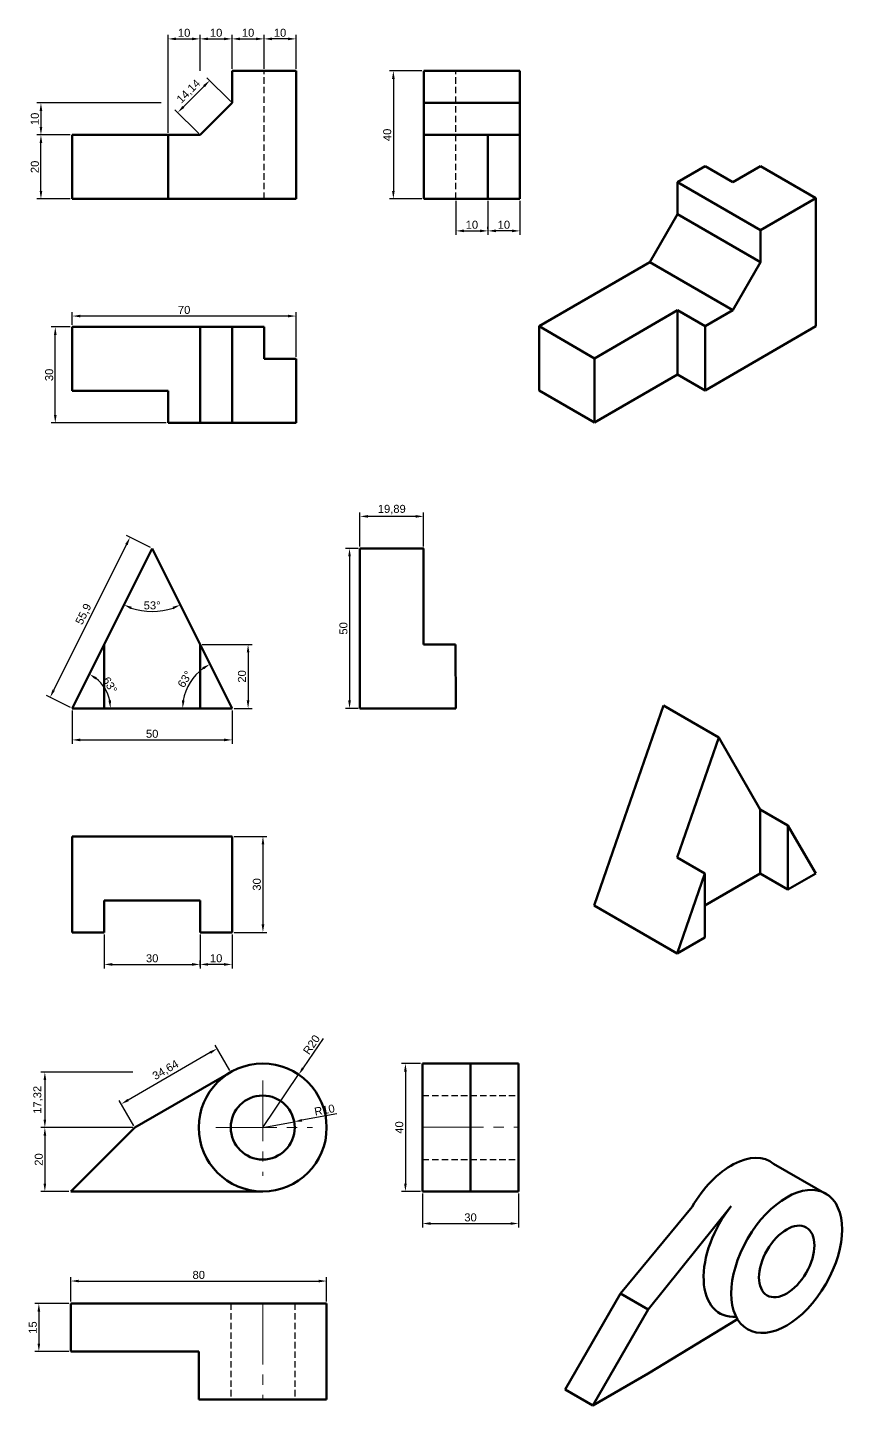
# Model space of a CAD drawing. Header units: millimetres. Extents: x -4 to 253, y 17 to 824.
# Drawn here: x -3.6 to 252.8, y 393.1 to 823.7 of the extents above; entities that cross this region are included whole.
import ezdxf

# ---------------------------------------------------------------- set-up
doc = ezdxf.new("R2010")
doc.units = ezdxf.units.MM
doc.linetypes.add('CENTER2', pattern=[28.575, 19.05, -3.175, 3.175, -3.175])
doc.linetypes.add('JIS_02_2.0', pattern=[3, 2, -1])
doc.layers.get('0').update_dxf_attribs({"lineweight": 50})
doc.layers.add('centro', color=1, linetype='CENTER2', lineweight=13)
doc.layers.add('cota', color=5, linetype='Continuous', lineweight=25)
doc.layers.add('oculto', color=3, linetype='JIS_02_2.0', lineweight=25, plot=False)
doc.styles.get("Standard").update_dxf_attribs({"font": 'arial.ttf'})
doc.dimstyles.new('ISO-25', dxfattribs={"dimtxt": 2.5, "dimasz": 2.5, "dimexe": 1.25, "dimexo": 0.625, "dimtad": 1, "dimtxsty": 'Standard', "dimcen": 2.5, "dimadec": 0, "dimazin": 0, "dimtfac": 1, "dimtmove": 0, "dimatfit": 3, "dimfxl": 1, "dimarcsym": 0})

# ---------------------------------------------------------------- blocks, each defined once
blk = doc.blocks.new('*D30')
at = {"layer": 'cota', "color": 0, "lineweight": -2, "transparency": 16777216}
for p, q in [((99.77, 660.93), (95.87, 660.93)), ((97.12, 658.43), (97.12, 613.43)), ((99.77, 610.93), (95.87, 610.93))]:
    blk.add_line(p, q, dxfattribs=at)
at = {"layer": 'cota', "color": 0, "transparency": 16777216}
for points in [[(96.7, 658.43), (97.53, 658.43), (97.12, 660.93)], [(96.7, 613.43), (97.53, 613.43), (97.12, 610.93)]]:
    blk.add_solid(points, dxfattribs=at)
at = {"layer": 'defpoints', "color": 0, "transparency": 16777216}
for p in [(100.39, 660.93), (97.12, 610.93), (100.39, 610.93)]:
    blk.add_point(p, dxfattribs=at)
at = {"layer": 'cota', "color": 0, "transparency": 16777216, "insert": (95.22, 635.93), "char_height": 2.5, "attachment_point": 5, "rotation": 90}
blk.add_mtext('50', dxfattribs=at)
blk = doc.blocks.new('*D31')
at = {"layer": 'cota', "color": 0, "lineweight": -2, "transparency": 16777216}
for p, q in [((51.02, 630.93), (66.64, 630.93)), ((65.39, 628.43), (65.39, 613.43)), ((61.02, 610.93), (66.64, 610.93))]:
    blk.add_line(p, q, dxfattribs=at)
at = {"layer": 'cota', "color": 0, "transparency": 16777216}
for points in [[(64.97, 628.43), (65.8, 628.43), (65.39, 630.93)], [(64.97, 613.43), (65.8, 613.43), (65.39, 610.93)]]:
    blk.add_solid(points, dxfattribs=at)
at = {"layer": 'defpoints', "color": 0, "transparency": 16777216}
for p in [(50.39, 630.93), (60.39, 610.93), (65.39, 610.93)]:
    blk.add_point(p, dxfattribs=at)
at = {"layer": 'cota', "color": 0, "transparency": 16777216, "insert": (63.49, 620.93), "char_height": 2.5, "attachment_point": 5, "rotation": 90}
blk.add_mtext('20', dxfattribs=at)
blk = doc.blocks.new('*D32')
at = {"layer": 'cota', "color": 0, "lineweight": -2, "transparency": 16777216}
for p, q in [((10.39, 610.31), (10.39, 599.84)), ((60.39, 610.31), (60.39, 599.84)), ((12.89, 601.09), (57.89, 601.09))]:
    blk.add_line(p, q, dxfattribs=at)
at = {"layer": 'cota', "color": 0, "transparency": 16777216}
for points in [[(12.89, 601.5), (12.89, 600.67), (10.39, 601.09)], [(57.89, 601.5), (57.89, 600.67), (60.39, 601.09)]]:
    blk.add_solid(points, dxfattribs=at)
at = {"layer": 'defpoints', "color": 0, "transparency": 16777216}
for p in [(10.39, 610.93), (60.39, 610.93), (60.39, 601.09)]:
    blk.add_point(p, dxfattribs=at)
at = {"layer": 'cota', "color": 0, "transparency": 16777216, "insert": (35.39, 602.99), "char_height": 2.5, "attachment_point": 5}
blk.add_mtext('50', dxfattribs=at)
blk = doc.blocks.new('*D33')
at = {"layer": 'cota', "color": 0, "lineweight": -2, "transparency": 16777216}
for p, q in [((50.39, 540.31), (50.39, 529.68)), ((60.39, 540.31), (60.39, 529.68)), ((57.89, 530.93), (52.89, 530.93))]:
    blk.add_line(p, q, dxfattribs=at)
at = {"layer": 'cota', "color": 0, "transparency": 16777216}
for points in [[(52.89, 531.35), (52.89, 530.52), (50.39, 530.93)], [(57.89, 531.35), (57.89, 530.52), (60.39, 530.93)]]:
    blk.add_solid(points, dxfattribs=at)
at = {"layer": 'defpoints', "color": 0, "transparency": 16777216}
for p in [(50.39, 540.93), (60.39, 540.93), (50.39, 530.93)]:
    blk.add_point(p, dxfattribs=at)
at = {"layer": 'cota', "color": 0, "transparency": 16777216, "insert": (55.39, 532.84), "char_height": 2.5, "attachment_point": 5}
blk.add_mtext('10', dxfattribs=at)
blk = doc.blocks.new('*D34')
at = {"layer": 'cota', "color": 0, "lineweight": -2, "transparency": 16777216}
for p, q in [((20.39, 540.31), (20.39, 529.68)), ((22.89, 530.93), (47.89, 530.93)), ((50.39, 530.31), (50.39, 532.18))]:
    blk.add_line(p, q, dxfattribs=at)
at = {"layer": 'cota', "color": 0, "transparency": 16777216}
for points in [[(22.89, 531.35), (22.89, 530.52), (20.39, 530.93)], [(47.89, 531.35), (47.89, 530.52), (50.39, 530.93)]]:
    blk.add_solid(points, dxfattribs=at)
at = {"layer": 'defpoints', "color": 0, "transparency": 16777216}
for p in [(20.39, 540.93), (50.39, 530.93), (50.39, 529.68)]:
    blk.add_point(p, dxfattribs=at)
at = {"layer": 'cota', "color": 0, "transparency": 16777216, "insert": (35.39, 532.84), "char_height": 2.5, "attachment_point": 5}
blk.add_mtext('30', dxfattribs=at)
blk = doc.blocks.new('*D35')
at = {"layer": 'cota', "color": 0, "lineweight": -2, "transparency": 16777216}
for p, q in [((61.02, 570.93), (71.29, 570.93)), ((70.04, 568.43), (70.04, 543.43)), ((61.02, 540.93), (71.29, 540.93))]:
    blk.add_line(p, q, dxfattribs=at)
at = {"layer": 'cota', "color": 0, "transparency": 16777216}
for points in [[(69.63, 568.43), (70.46, 568.43), (70.04, 570.93)], [(69.63, 543.43), (70.46, 543.43), (70.04, 540.93)]]:
    blk.add_solid(points, dxfattribs=at)
at = {"layer": 'defpoints', "color": 0, "transparency": 16777216}
for p in [(60.39, 570.93), (60.39, 540.93), (70.04, 540.93)]:
    blk.add_point(p, dxfattribs=at)
at = {"layer": 'cota', "color": 0, "transparency": 16777216, "insert": (68.14, 555.93), "char_height": 2.5, "attachment_point": 5, "rotation": 90}
blk.add_mtext('30', dxfattribs=at)
blk = doc.blocks.new('*D36')
at = {"layer": 'cota', "color": 0, "lineweight": -2, "transparency": 16777216}
for p, q in [((100.39, 661.56), (100.39, 672.18)), ((120.28, 661.56), (120.28, 672.18)), ((117.78, 670.93), (102.89, 670.93))]:
    blk.add_line(p, q, dxfattribs=at)
at = {"layer": 'cota', "color": 0, "transparency": 16777216}
for points in [[(102.89, 671.35), (102.89, 670.52), (100.39, 670.93)], [(117.78, 671.35), (117.78, 670.52), (120.28, 670.93)]]:
    blk.add_solid(points, dxfattribs=at)
at = {"layer": 'defpoints', "color": 0, "transparency": 16777216}
for p in [(100.39, 670.93), (100.39, 660.93), (120.28, 660.93)]:
    blk.add_point(p, dxfattribs=at)
at = {"layer": 'cota', "color": 0, "transparency": 16777216, "insert": (110.33, 673.06), "char_height": 2.5, "attachment_point": 5}
blk.add_mtext('19,89', dxfattribs=at)
blk = doc.blocks.new('*D37')
at = {"layer": 'cota', "color": 0, "lineweight": -2, "transparency": 16777216}
blk.add_arc((10.39, 610.93), 11.98, 11.9795, 51.4554, dxfattribs=at)
at = {"layer": 'cota', "color": 0, "transparency": 16777216}
for points in [[(17.63, 619.95), (18.08, 620.65), (15.75, 621.65)], [(22.52, 613.46), (21.69, 613.38), (22.37, 610.93)]]:
    blk.add_solid(points, dxfattribs=at)
at = {"layer": 'defpoints', "color": 0, "transparency": 16777216}
for p in [(35.39, 660.93), (21.56, 615.26), (10.39, 610.93), (10.39, 610.93), (60.39, 610.93)]:
    blk.add_point(p, dxfattribs=at)
at = {"layer": 'cota', "color": 0, "transparency": 16777216, "insert": (22.2, 618.23), "char_height": 2.5, "attachment_point": 5, "rotation": 301.7175}
blk.add_mtext('63°', dxfattribs=at)
blk = doc.blocks.new('*D38')
at = {"layer": 'cota', "color": 0, "lineweight": -2, "transparency": 16777216}
blk.add_arc((35.39, 660.93), 19.73, 250.7, 289.3, dxfattribs=at)
at = {"layer": 'cota', "color": 0, "transparency": 16777216}
for points in [[(28.71, 641.93), (29.03, 642.7), (26.57, 643.29)], [(41.75, 642.7), (42.07, 641.93), (44.21, 643.29)]]:
    blk.add_solid(points, dxfattribs=at)
at = {"layer": 'defpoints', "color": 0, "transparency": 16777216}
for p in [(35.39, 660.93), (35.39, 660.93), (32.35, 641.44), (10.39, 610.93), (60.39, 610.93)]:
    blk.add_point(p, dxfattribs=at)
at = {"layer": 'cota', "color": 0, "transparency": 16777216, "insert": (35.39, 643.11), "char_height": 2.5, "attachment_point": 5}
blk.add_mtext('53°', dxfattribs=at)
blk = doc.blocks.new('*D39')
at = {"layer": 'cota', "color": 0, "lineweight": -2, "transparency": 16777216}
blk.add_arc((60.39, 610.93), 15.46, 125.8387, 170.7264, dxfattribs=at)
at = {"layer": 'cota', "color": 0, "transparency": 16777216}
for points in [[(51.12, 623.83), (51.55, 623.11), (53.48, 624.76)], [(45.54, 613.39), (44.71, 613.46), (44.93, 610.93)]]:
    blk.add_solid(points, dxfattribs=at)
at = {"layer": 'defpoints', "color": 0, "transparency": 16777216}
for p in [(50.39, 630.93), (48.95, 621.34), (10.39, 610.93), (60.39, 610.93), (60.39, 610.93)]:
    blk.add_point(p, dxfattribs=at)
at = {"layer": 'cota', "color": 0, "transparency": 16777216, "insert": (45.62, 620.06), "char_height": 2.5, "attachment_point": 5, "rotation": 58.2825}
blk.add_mtext('63°', dxfattribs=at)
blk = doc.blocks.new('*D40')
at = {"layer": 'cota', "color": 0, "lineweight": -2, "transparency": 16777216}
for p, q in [((34.83, 661.21), (27.36, 664.95)), ((27.36, 662.15), (4.59, 616.63)), ((9.83, 611.21), (2.36, 614.95))]:
    blk.add_line(p, q, dxfattribs=at)
at = {"layer": 'cota', "color": 0, "transparency": 16777216}
for points in [[(26.99, 662.34), (27.73, 661.97), (28.48, 664.39)], [(4.22, 616.81), (4.97, 616.44), (3.48, 614.39)]]:
    blk.add_solid(points, dxfattribs=at)
at = {"layer": 'defpoints', "color": 0, "transparency": 16777216}
for p in [(35.39, 660.93), (3.48, 614.39), (10.39, 610.93)]:
    blk.add_point(p, dxfattribs=at)
at = {"layer": 'cota', "color": 0, "transparency": 16777216, "insert": (14.07, 640.34), "char_height": 2.5, "attachment_point": 5, "rotation": 63.4349}
blk.add_mtext('55,9', dxfattribs=at)
blk = doc.blocks.new('*D42')
at = {"layer": 'cota', "color": 0, "lineweight": -2, "transparency": 16777216}
for p, q in [((119.77, 810.14), (109.58, 810.14)), ((110.83, 807.64), (110.83, 772.64)), ((119.77, 770.14), (109.58, 770.14))]:
    blk.add_line(p, q, dxfattribs=at)
at = {"layer": 'cota', "color": 0, "transparency": 16777216}
for points in [[(110.41, 807.64), (111.24, 807.64), (110.83, 810.14)], [(110.41, 772.64), (111.24, 772.64), (110.83, 770.14)]]:
    blk.add_solid(points, dxfattribs=at)
at = {"layer": 'defpoints', "color": 0, "transparency": 16777216}
for p in [(120.39, 810.14), (110.83, 770.14), (120.39, 770.14)]:
    blk.add_point(p, dxfattribs=at)
at = {"layer": 'cota', "color": 0, "transparency": 16777216, "insert": (108.92, 790.14), "char_height": 2.5, "attachment_point": 5, "rotation": 90}
blk.add_mtext('40', dxfattribs=at)
blk = doc.blocks.new('*D43')
at = {"layer": 'cota', "color": 0, "lineweight": -2, "transparency": 16777216}
for p, q in [((9.77, 790.14), (-0.64, 790.14)), ((0.61, 772.64), (0.61, 787.64)), ((9.77, 770.14), (-0.64, 770.14))]:
    blk.add_line(p, q, dxfattribs=at)
at = {"layer": 'cota', "color": 0, "transparency": 16777216}
for points in [[(0.2, 787.64), (1.03, 787.64), (0.61, 790.14)], [(0.2, 772.64), (1.03, 772.64), (0.61, 770.14)]]:
    blk.add_solid(points, dxfattribs=at)
at = {"layer": 'defpoints', "color": 0, "transparency": 16777216}
for p in [(0.61, 790.14), (10.39, 790.14), (10.39, 770.14)]:
    blk.add_point(p, dxfattribs=at)
at = {"layer": 'cota', "color": 0, "transparency": 16777216, "insert": (-1.29, 780.14), "char_height": 2.5, "attachment_point": 5, "rotation": 90}
blk.add_mtext('20', dxfattribs=at)
blk = doc.blocks.new('*D45')
at = {"layer": 'cota', "color": 0, "lineweight": -2, "transparency": 16777216}
for p, q in [((38.23, 800.14), (-0.64, 800.14)), ((0.61, 797.64), (0.61, 792.64)), ((-0.01, 790.14), (-0.64, 790.14))]:
    blk.add_line(p, q, dxfattribs=at)
at = {"layer": 'cota', "color": 0, "transparency": 16777216}
for points in [[(0.2, 797.64), (1.03, 797.64), (0.61, 800.14)], [(0.2, 792.64), (1.03, 792.64), (0.61, 790.14)]]:
    blk.add_solid(points, dxfattribs=at)
at = {"layer": 'defpoints', "color": 0, "transparency": 16777216}
for p in [(38.85, 800.14), (0.61, 790.14), (0.61, 790.14)]:
    blk.add_point(p, dxfattribs=at)
at = {"layer": 'cota', "color": 0, "transparency": 16777216, "insert": (-1.29, 795.14), "char_height": 2.5, "attachment_point": 5, "rotation": 90}
blk.add_mtext('10', dxfattribs=at)
blk = doc.blocks.new('*D50')
at = {"layer": 'cota', "color": 0, "lineweight": -2, "transparency": 16777216}
for p, q in [((70.39, 810.77), (70.39, 821.39)), ((77.89, 820.14), (72.89, 820.14)), ((80.39, 810.77), (80.39, 821.39))]:
    blk.add_line(p, q, dxfattribs=at)
at = {"layer": 'cota', "color": 0, "transparency": 16777216}
for points in [[(72.89, 820.56), (72.89, 819.73), (70.39, 820.14)], [(77.89, 820.56), (77.89, 819.73), (80.39, 820.14)]]:
    blk.add_solid(points, dxfattribs=at)
at = {"layer": 'defpoints', "color": 0, "transparency": 16777216}
for p in [(70.39, 820.14), (70.39, 810.14), (80.39, 810.14)]:
    blk.add_point(p, dxfattribs=at)
at = {"layer": 'cota', "color": 0, "transparency": 16777216, "insert": (75.39, 822.04), "char_height": 2.5, "attachment_point": 5}
blk.add_mtext('10', dxfattribs=at)
blk = doc.blocks.new('*D51')
at = {"layer": 'cota', "color": 0, "lineweight": -2, "transparency": 16777216}
for p, q in [((60.39, 810.77), (60.39, 821.39)), ((62.89, 820.14), (67.89, 820.14)), ((70.39, 820.77), (70.39, 821.39))]:
    blk.add_line(p, q, dxfattribs=at)
at = {"layer": 'cota', "color": 0, "transparency": 16777216}
for points in [[(62.89, 820.56), (62.89, 819.73), (60.39, 820.14)], [(67.89, 820.56), (67.89, 819.73), (70.39, 820.14)]]:
    blk.add_solid(points, dxfattribs=at)
at = {"layer": 'defpoints', "color": 0, "transparency": 16777216}
for p in [(70.39, 820.14), (70.39, 820.14), (60.39, 810.14)]:
    blk.add_point(p, dxfattribs=at)
at = {"layer": 'cota', "color": 0, "transparency": 16777216, "insert": (65.39, 822.04), "char_height": 2.5, "attachment_point": 5}
blk.add_mtext('10', dxfattribs=at)
blk = doc.blocks.new('*D52')
at = {"layer": 'cota', "color": 0, "lineweight": -2, "transparency": 16777216}
for p, q in [((50.39, 810.14), (50.39, 821.39)), ((52.89, 820.14), (57.89, 820.14)), ((60.39, 820.77), (60.39, 821.39))]:
    blk.add_line(p, q, dxfattribs=at)
at = {"layer": 'cota', "color": 0, "transparency": 16777216}
for points in [[(52.89, 820.56), (52.89, 819.73), (50.39, 820.14)], [(57.89, 820.56), (57.89, 819.73), (60.39, 820.14)]]:
    blk.add_solid(points, dxfattribs=at)
at = {"layer": 'defpoints', "color": 0, "transparency": 16777216}
for p in [(60.39, 820.14), (60.39, 820.14), (50.39, 809.51)]:
    blk.add_point(p, dxfattribs=at)
at = {"layer": 'cota', "color": 0, "transparency": 16777216, "insert": (55.39, 822.04), "char_height": 2.5, "attachment_point": 5}
blk.add_mtext('10', dxfattribs=at)
blk = doc.blocks.new('*D53')
at = {"layer": 'cota', "color": 0, "lineweight": -2, "transparency": 16777216}
for p, q in [((40.39, 790.77), (40.39, 821.39)), ((42.89, 820.14), (47.89, 820.14)), ((50.39, 820.77), (50.39, 821.39))]:
    blk.add_line(p, q, dxfattribs=at)
at = {"layer": 'cota', "color": 0, "transparency": 16777216}
for points in [[(42.89, 820.56), (42.89, 819.73), (40.39, 820.14)], [(47.89, 820.56), (47.89, 819.73), (50.39, 820.14)]]:
    blk.add_solid(points, dxfattribs=at)
at = {"layer": 'defpoints', "color": 0, "transparency": 16777216}
for p in [(50.39, 820.14), (50.39, 820.14), (40.39, 790.14)]:
    blk.add_point(p, dxfattribs=at)
at = {"layer": 'cota', "color": 0, "transparency": 16777216, "insert": (45.39, 822.04), "char_height": 2.5, "attachment_point": 5}
blk.add_mtext('10', dxfattribs=at)
blk = doc.blocks.new('*D54')
at = {"layer": 'cota', "color": 0, "lineweight": -2, "transparency": 16777216}
for p, q in [((10.39, 730.77), (10.39, 734.79)), ((77.89, 733.54), (12.89, 733.54)), ((80.39, 720.77), (80.39, 734.79))]:
    blk.add_line(p, q, dxfattribs=at)
at = {"layer": 'cota', "color": 0, "transparency": 16777216}
for points in [[(12.89, 733.95), (12.89, 733.12), (10.39, 733.54)], [(77.89, 733.95), (77.89, 733.12), (80.39, 733.54)]]:
    blk.add_solid(points, dxfattribs=at)
at = {"layer": 'defpoints', "color": 0, "transparency": 16777216}
for p in [(10.39, 733.54), (10.39, 730.14), (80.39, 720.14)]:
    blk.add_point(p, dxfattribs=at)
at = {"layer": 'cota', "color": 0, "transparency": 16777216, "insert": (45.39, 735.44), "char_height": 2.5, "attachment_point": 5}
blk.add_mtext('70', dxfattribs=at)
blk = doc.blocks.new('*D55')
at = {"layer": 'cota', "color": 0, "lineweight": -2, "transparency": 16777216}
for p, q in [((9.77, 730.14), (3.84, 730.14)), ((5.09, 702.64), (5.09, 727.64)), ((39.77, 700.14), (3.84, 700.14))]:
    blk.add_line(p, q, dxfattribs=at)
at = {"layer": 'cota', "color": 0, "transparency": 16777216}
for points in [[(4.68, 727.64), (5.51, 727.64), (5.09, 730.14)], [(4.68, 702.64), (5.51, 702.64), (5.09, 700.14)]]:
    blk.add_solid(points, dxfattribs=at)
at = {"layer": 'defpoints', "color": 0, "transparency": 16777216}
for p in [(5.09, 730.14), (10.39, 730.14), (40.39, 700.14)]:
    blk.add_point(p, dxfattribs=at)
at = {"layer": 'cota', "color": 0, "transparency": 16777216, "insert": (3.19, 715.14), "char_height": 2.5, "attachment_point": 5, "rotation": 90}
blk.add_mtext('30', dxfattribs=at)
blk = doc.blocks.new('*D56')
at = {"layer": 'cota', "color": 0, "lineweight": -2, "transparency": 16777216}
for p, q in [((140.39, 769.52), (140.39, 758.9)), ((150.39, 769.52), (150.39, 758.9)), ((147.89, 760.15), (142.89, 760.15))]:
    blk.add_line(p, q, dxfattribs=at)
at = {"layer": 'cota', "color": 0, "transparency": 16777216}
for points in [[(142.89, 760.57), (142.89, 759.73), (140.39, 760.15)], [(147.89, 760.57), (147.89, 759.73), (150.39, 760.15)]]:
    blk.add_solid(points, dxfattribs=at)
at = {"layer": 'defpoints', "color": 0, "transparency": 16777216}
for p in [(140.39, 770.14), (150.39, 770.14), (140.39, 760.15)]:
    blk.add_point(p, dxfattribs=at)
at = {"layer": 'cota', "color": 0, "transparency": 16777216, "insert": (145.39, 762.05), "char_height": 2.5, "attachment_point": 5}
blk.add_mtext('10', dxfattribs=at)
blk = doc.blocks.new('*D57')
at = {"layer": 'cota', "color": 0, "lineweight": -2, "transparency": 16777216}
for p, q in [((130.39, 769.52), (130.39, 758.9)), ((132.89, 760.15), (137.89, 760.15)), ((140.39, 760.78), (140.39, 761.4))]:
    blk.add_line(p, q, dxfattribs=at)
at = {"layer": 'cota', "color": 0, "transparency": 16777216}
for points in [[(132.89, 760.57), (132.89, 759.73), (130.39, 760.15)], [(137.89, 760.57), (137.89, 759.73), (140.39, 760.15)]]:
    blk.add_solid(points, dxfattribs=at)
at = {"layer": 'defpoints', "color": 0, "transparency": 16777216}
for p in [(130.39, 770.14), (140.39, 760.15), (140.39, 760.15)]:
    blk.add_point(p, dxfattribs=at)
at = {"layer": 'cota', "color": 0, "transparency": 16777216, "insert": (135.39, 762.05), "char_height": 2.5, "attachment_point": 5}
blk.add_mtext('10', dxfattribs=at)
blk = doc.blocks.new('*D58')
at = {"layer": 'cota', "color": 0, "lineweight": -2, "transparency": 16777216}
for p, q in [((51.63, 805.37), (45.16, 798.91)), ((59.95, 800.58), (52.51, 808.02)), ((49.95, 790.58), (42.51, 798.02))]:
    blk.add_line(p, q, dxfattribs=at)
at = {"layer": 'cota', "color": 0, "transparency": 16777216}
for points in [[(51.33, 805.67), (51.92, 805.08), (53.39, 807.14)], [(44.87, 799.2), (45.46, 798.61), (43.39, 797.14)]]:
    blk.add_solid(points, dxfattribs=at)
at = {"layer": 'defpoints', "color": 0, "transparency": 16777216}
for p in [(43.39, 797.14), (60.39, 800.14), (50.39, 790.14)]:
    blk.add_point(p, dxfattribs=at)
at = {"layer": 'cota', "color": 0, "transparency": 16777216, "insert": (46.89, 803.64), "char_height": 2.5, "attachment_point": 5, "rotation": 45}
blk.add_mtext('14,14', dxfattribs=at)
blk = doc.blocks.new('*D59')
at = {"layer": 'cota', "color": 0, "lineweight": -2, "transparency": 16777216}
for p, q in [((93.18, 484.23), (82.25, 482.23)), ((69.96, 479.97), (79.8, 481.77))]:
    blk.add_line(p, q, dxfattribs=at)
at = {"layer": 'cota', "color": 0, "transparency": 16777216}
blk.add_solid([(82.18, 482.64), (82.33, 481.82), (79.8, 481.77)], dxfattribs=at)
at = {"layer": 'defpoints', "color": 0, "transparency": 16777216}
for p in [(69.96, 479.97), (79.8, 481.77)]:
    blk.add_point(p, dxfattribs=at)
at = {"layer": 'cota', "color": 0, "transparency": 16777216, "insert": (89.29, 485.45), "char_height": 2.5, "attachment_point": 5, "rotation": 10.3949}
blk.add_mtext('R10', dxfattribs=at)
blk = doc.blocks.new('*D60')
at = {"layer": 'cota', "color": 0, "lineweight": -2, "transparency": 16777216}
for p, q in [((88.84, 507.77), (82.6, 498.58)), ((69.96, 479.97), (81.2, 496.52))]:
    blk.add_line(p, q, dxfattribs=at)
at = {"layer": 'cota', "color": 0, "transparency": 16777216}
blk.add_solid([(82.26, 498.82), (82.95, 498.35), (81.2, 496.52)], dxfattribs=at)
at = {"layer": 'defpoints', "color": 0, "transparency": 16777216}
for p in [(81.2, 496.52), (69.96, 479.97)]:
    blk.add_point(p, dxfattribs=at)
at = {"layer": 'cota', "color": 0, "transparency": 16777216, "insert": (85.24, 505.86), "char_height": 2.5, "attachment_point": 5, "rotation": 55.8189}
blk.add_mtext('R20', dxfattribs=at)
blk = doc.blocks.new('*D61')
at = {"layer": 'cota', "color": 0, "lineweight": -2, "transparency": 16777216}
for p, q in [((119.96, 459.34), (119.96, 448.72)), ((149.96, 459.34), (149.96, 448.72)), ((122.46, 449.97), (147.46, 449.97))]:
    blk.add_line(p, q, dxfattribs=at)
at = {"layer": 'cota', "color": 0, "transparency": 16777216}
for points in [[(122.46, 450.39), (122.46, 449.55), (119.96, 449.97)], [(147.46, 450.39), (147.46, 449.55), (149.96, 449.97)]]:
    blk.add_solid(points, dxfattribs=at)
at = {"layer": 'defpoints', "color": 0, "transparency": 16777216}
for p in [(119.96, 459.97), (149.96, 459.97), (149.96, 449.97)]:
    blk.add_point(p, dxfattribs=at)
at = {"layer": 'cota', "color": 0, "transparency": 16777216, "insert": (134.96, 451.87), "char_height": 2.5, "attachment_point": 5}
blk.add_mtext('30', dxfattribs=at)
blk = doc.blocks.new('*D62')
at = {"layer": 'cota', "color": 0, "lineweight": -2, "transparency": 16777216}
for p, q in [((9.33, 424.97), (-1.29, 424.97)), ((-0.04, 422.47), (-0.04, 412.47)), ((9.33, 409.97), (-1.29, 409.97))]:
    blk.add_line(p, q, dxfattribs=at)
at = {"layer": 'cota', "color": 0, "transparency": 16777216}
for points in [[(-0.46, 422.47), (0.38, 422.47), (-0.04, 424.97)], [(-0.46, 412.47), (0.38, 412.47), (-0.04, 409.97)]]:
    blk.add_solid(points, dxfattribs=at)
at = {"layer": 'defpoints', "color": 0, "transparency": 16777216}
for p in [(9.96, 424.97), (-0.04, 409.97), (9.96, 409.97)]:
    blk.add_point(p, dxfattribs=at)
at = {"layer": 'cota', "color": 0, "transparency": 16777216, "insert": (-1.94, 417.47), "char_height": 2.5, "attachment_point": 5, "rotation": 90}
blk.add_mtext('15', dxfattribs=at)
blk = doc.blocks.new('*D63')
at = {"layer": 'cota', "color": 0, "lineweight": -2, "transparency": 16777216}
for p, q in [((119.33, 499.97), (113.34, 499.97)), ((114.59, 497.47), (114.59, 462.47)), ((119.33, 459.97), (113.34, 459.97))]:
    blk.add_line(p, q, dxfattribs=at)
at = {"layer": 'cota', "color": 0, "transparency": 16777216}
for points in [[(114.18, 497.47), (115.01, 497.47), (114.59, 499.97)], [(114.18, 462.47), (115.01, 462.47), (114.59, 459.97)]]:
    blk.add_solid(points, dxfattribs=at)
at = {"layer": 'defpoints', "color": 0, "transparency": 16777216}
for p in [(119.96, 499.97), (114.59, 459.97), (119.96, 459.97)]:
    blk.add_point(p, dxfattribs=at)
at = {"layer": 'cota', "color": 0, "transparency": 16777216, "insert": (112.69, 479.97), "char_height": 2.5, "attachment_point": 5, "rotation": 90}
blk.add_mtext('40', dxfattribs=at)
blk = doc.blocks.new('*D64')
at = {"layer": 'cota', "color": 0, "lineweight": -2, "transparency": 16777216}
for p, q in [((29.33, 479.97), (0.59, 479.97)), ((1.84, 477.47), (1.84, 462.47)), ((9.33, 459.97), (0.59, 459.97))]:
    blk.add_line(p, q, dxfattribs=at)
at = {"layer": 'cota', "color": 0, "transparency": 16777216}
for points in [[(1.43, 477.47), (2.26, 477.47), (1.84, 479.97)], [(1.43, 462.47), (2.26, 462.47), (1.84, 459.97)]]:
    blk.add_solid(points, dxfattribs=at)
at = {"layer": 'defpoints', "color": 0, "transparency": 16777216}
for p in [(29.96, 479.97), (1.84, 459.97), (9.96, 459.97)]:
    blk.add_point(p, dxfattribs=at)
at = {"layer": 'cota', "color": 0, "transparency": 16777216, "insert": (-0.06, 469.97), "char_height": 2.5, "attachment_point": 5, "rotation": 90}
blk.add_mtext('20', dxfattribs=at)
blk = doc.blocks.new('*D65')
at = {"layer": 'cota', "color": 0, "lineweight": -2, "transparency": 16777216}
for p, q in [((59.65, 497.83), (55.1, 505.71)), ((53.56, 503.38), (27.89, 488.56)), ((29.65, 480.51), (25.1, 488.39))]:
    blk.add_line(p, q, dxfattribs=at)
at = {"layer": 'cota', "color": 0, "transparency": 16777216}
for points in [[(53.35, 503.74), (53.77, 503.02), (55.72, 504.63)], [(27.68, 488.92), (28.1, 488.2), (25.72, 487.31)]]:
    blk.add_solid(points, dxfattribs=at)
at = {"layer": 'defpoints', "color": 0, "transparency": 16777216}
for p in [(59.96, 497.29), (25.72, 487.31), (29.96, 479.97)]:
    blk.add_point(p, dxfattribs=at)
at = {"layer": 'cota', "color": 0, "transparency": 16777216, "insert": (39.66, 497.81), "char_height": 2.5, "attachment_point": 5, "rotation": 30}
blk.add_mtext('34,64', dxfattribs=at)
blk = doc.blocks.new('*D66')
at = {"layer": 'cota', "color": 0, "lineweight": -2, "transparency": 16777216}
for p, q in [((29.34, 497.29), (0.59, 497.29)), ((1.84, 494.79), (1.84, 482.47)), ((29.33, 479.97), (0.59, 479.97))]:
    blk.add_line(p, q, dxfattribs=at)
at = {"layer": 'cota', "color": 0, "transparency": 16777216}
for points in [[(1.43, 494.79), (2.26, 494.79), (1.84, 497.29)], [(1.43, 482.47), (2.26, 482.47), (1.84, 479.97)]]:
    blk.add_solid(points, dxfattribs=at)
at = {"layer": 'defpoints', "color": 0, "transparency": 16777216}
for p in [(29.96, 497.29), (1.84, 479.97), (29.96, 479.97)]:
    blk.add_point(p, dxfattribs=at)
at = {"layer": 'cota', "color": 0, "transparency": 16777216, "insert": (-0.29, 488.63), "char_height": 2.5, "attachment_point": 5, "rotation": 90}
blk.add_mtext('17,32', dxfattribs=at)
blk = doc.blocks.new('*D67')
at = {"layer": 'cota', "color": 0, "lineweight": -2, "transparency": 16777216}
for p, q in [((9.96, 425.59), (9.96, 433.25)), ((12.46, 432), (87.46, 432)), ((89.96, 425.59), (89.96, 433.25))]:
    blk.add_line(p, q, dxfattribs=at)
at = {"layer": 'cota', "color": 0, "transparency": 16777216}
for points in [[(12.46, 432.42), (12.46, 431.58), (9.96, 432)], [(87.46, 432.42), (87.46, 431.58), (89.96, 432)]]:
    blk.add_solid(points, dxfattribs=at)
at = {"layer": 'defpoints', "color": 0, "transparency": 16777216}
for p in [(89.96, 432), (9.96, 424.97), (89.96, 424.97)]:
    blk.add_point(p, dxfattribs=at)
at = {"layer": 'cota', "color": 0, "transparency": 16777216, "insert": (49.96, 433.9), "char_height": 2.5, "attachment_point": 5}
blk.add_mtext('80', dxfattribs=at)

msp = doc.modelspace()

# ---------------------------------------------------------------- linework, layer by layer
for p, q in [((80.39, 810.142), (60.39, 810.142)), ((60.39, 810.142), (60.39, 800.142)), ((80.39, 770.142), (80.39, 810.142)), ((120.39, 770.142), (120.39, 810.142)), ((120.39, 810.142), (150.39, 810.142)), ((150.39, 810.142), (150.39, 800.142)), ((60.39, 800.142), (50.39, 790.142)), ((150.39, 800.142), (120.39, 800.142)), ((150.39, 800.142), (150.39, 790.142)), ((40.39, 790.142), (10.39, 790.142)), ((10.39, 790.142), (10.39, 770.142)), ((50.39, 790.142), (40.39, 790.142)), ((40.39, 790.142), (40.39, 770.142)), ((150.39, 790.142), (120.39, 790.142)), ((140.39, 770.142), (140.39, 790.142)), ((150.39, 770.142), (150.39, 790.142)), ((199.691, 775.324), (208.351, 780.324)), ((208.351, 780.324), (217.011, 775.324)), ((217.011, 775.324), (225.672, 780.324)), ((225.672, 780.324), (242.992, 770.324)), ((199.691, 765.324), (199.691, 775.324)), ((199.691, 775.324), (225.672, 760.324)), ((70.39, 770.142), (10.39, 770.142)), ((70.39, 770.142), (80.39, 770.142)), ((120.39, 770.142), (150.39, 770.142)), ((242.992, 770.324), (225.672, 760.324)), ((242.992, 770.324), (242.992, 750.324)), ((191.031, 750.324), (199.691, 765.324)), ((199.691, 765.324), (225.672, 750.324)), ((225.672, 760.324), (225.672, 750.324)), ((156.39, 730.324), (191.031, 750.324)), ((191.031, 750.324), (217.011, 735.324)), ((217.011, 735.324), (225.672, 750.324)), ((242.992, 750.324), (242.992, 730.324)), ((173.71, 720.324), (199.691, 735.324)), ((199.691, 715.324), (199.691, 735.324)), ((199.691, 735.324), (208.351, 730.324)), ((217.011, 735.324), (208.351, 730.324)), ((70.39, 730.142), (10.39, 730.142)), ((10.39, 730.142), (10.39, 710.142)), ((50.39, 700.142), (50.39, 730.142)), ((60.39, 700.142), (60.39, 730.142)), ((70.39, 720.142), (70.39, 730.142)), ((156.39, 710.324), (156.39, 730.324)), ((156.39, 730.324), (173.71, 720.324)), ((208.351, 710.324), (208.351, 730.324)), ((242.992, 730.324), (208.351, 710.324)), ((80.39, 720.142), (70.39, 720.142)), ((80.39, 700.142), (80.39, 720.142)), ((173.71, 700.324), (173.71, 720.324)), ((173.71, 700.324), (199.691, 715.324)), ((199.691, 715.324), (208.351, 710.324)), ((10.39, 710.142), (40.39, 710.142)), ((40.39, 710.142), (40.39, 700.142)), ((173.71, 700.324), (156.39, 710.324)), ((40.39, 700.142), (80.39, 700.142)), ((10.39, 610.934), (35.39, 660.934)), ((35.39, 660.934), (60.39, 610.934)), ((100.39, 660.934), (100.39, 610.934)), ((100.39, 660.934), (120.39, 660.934)), ((120.277, 630.934), (120.277, 660.934)), ((20.39, 610.934), (20.39, 630.934)), ((50.39, 610.934), (50.39, 630.934)), ((50.39, 630.934), (60.39, 610.934)), ((130.277, 630.934), (120.277, 630.934)), ((130.277, 630.934), (130.39, 610.934)), ((130.277, 630.934), (130.277, 630.934)), ((195.267, 611.882), (182.277, 574.382)), ((195.267, 611.882), (212.588, 601.882)), ((10.39, 610.934), (60.39, 610.934)), ((100.39, 610.934), (130.39, 610.934)), ((212.588, 601.882), (199.597, 564.382)), ((225.578, 579.382), (212.588, 601.882)), ((234.238, 574.382), (225.578, 579.382)), ((225.578, 559.382), (225.578, 579.382)), ((182.277, 574.382), (173.617, 549.382)), ((234.238, 554.382), (234.238, 574.382)), ((242.899, 559.382), (234.238, 574.382)), ((10.39, 570.934), (60.39, 570.934)), ((10.39, 570.934), (10.39, 540.934)), ((60.39, 540.934), (60.39, 570.934)), ((208.258, 559.382), (199.597, 564.382)), ((208.258, 559.382), (199.597, 534.382)), ((208.258, 539.382), (208.258, 559.382)), ((225.578, 559.382), (208.258, 549.382)), ((234.238, 554.382), (225.578, 559.382)), ((234.238, 554.382), (242.899, 559.382)), ((20.39, 540.934), (20.39, 550.934)), ((20.39, 550.934), (50.39, 550.934)), ((50.39, 550.934), (50.39, 540.934)), ((173.617, 549.382), (199.597, 534.382)), ((10.39, 540.934), (20.39, 540.934)), ((50.39, 540.934), (60.39, 540.934)), ((199.597, 534.382), (208.258, 539.382)), ((119.96, 459.97), (119.96, 499.97)), ((119.96, 499.97), (139.96, 499.97)), ((134.96, 459.97), (134.96, 499.97)), ((149.96, 499.97), (139.96, 499.97)), ((149.96, 459.97), (149.96, 499.97)), ((29.96, 479.97), (59.96, 497.29)), ((29.96, 479.97), (9.96, 459.97)), ((229.753, 468.663), (247.074, 458.663)), ((69.96, 459.97), (9.96, 459.97)), ((119.96, 459.97), (139.96, 459.97)), ((139.96, 459.97), (149.96, 459.97)), ((181.868, 428.128), (204.262, 455.199)), ((190.528, 423.128), (216.509, 455.448)), ((164.547, 398.128), (181.868, 428.128)), ((181.868, 428.128), (190.528, 423.128)), ((89.96, 424.97), (9.96, 424.97)), ((9.96, 424.97), (9.96, 419.97)), ((89.96, 424.97), (89.96, 419.97)), ((190.528, 423.128), (173.208, 393.128)), ((9.96, 419.97), (9.96, 409.97)), ((89.96, 394.97), (89.96, 419.97)), ((190.528, 403.128), (218.452, 420.046)), ((9.96, 409.97), (49.96, 409.97)), ((49.96, 409.97), (49.96, 394.97)), ((173.208, 393.128), (190.528, 403.128)), ((173.208, 393.128), (164.547, 398.128)), ((49.96, 394.97), (89.96, 394.97))]:
    msp.add_line(p, q)
for radius in [20, 10]:
    msp.add_circle((69.96, 479.97), radius)
for centre, start_param, end_param in [((216.509, 448.128), 3.0564894, 4.712389), ((225.169, 443.128), 4.4505896, 6.6445524)]:
    msp.add_ellipse(centre, major_axis=(-12.247, -21.213), ratio=0.5773503, start_param=start_param, end_param=end_param)
for major_axis in [(-12.247, -21.213), (-6.124, -10.607)]:
    msp.add_ellipse((233.829, 438.128), major_axis=major_axis, ratio=0.5773503)
at = {"layer": 'centro'}
for p, q in [((69.96, 494.706), (69.96, 464.874)), ((55.335, 479.97), (85.552, 479.97)), ((119.96, 480.088), (149.96, 480.088)), ((69.96, 424.97), (69.96, 394.97)), ((69.96, 419.97), (69.96, 419.97))]:
    msp.add_line(p, q, dxfattribs=at)
at = {"layer": 'oculto'}
for p, q in [((70.39, 770.142), (70.39, 810.142)), ((130.39, 770.142), (130.39, 810.142)), ((119.96, 489.97), (149.96, 489.97)), ((119.96, 469.97), (149.96, 469.97)), ((59.96, 424.97), (59.96, 394.97)), ((79.96, 424.97), (79.96, 394.97))]:
    msp.add_line(p, q, dxfattribs=at)

# ---------------------------------------------------------------- dimensions: what is measured, and where the dimension line sits
at = {"layer": 'cota'}
for base, p1, p2, picture, middle in [((50.39, 820.142), (40.39, 790.142), (50.39, 820.142), '*D53', (45.39, 822.044)), ((60.39, 820.142), (50.39, 809.515), (60.39, 820.142), '*D52', (55.39, 822.044)), ((70.39, 820.142), (60.39, 810.142), (70.39, 820.142), '*D51', (65.39, 822.044)), ((70.39, 820.142), (80.39, 810.142), (70.39, 810.142), '*D50', (75.39, 822.044)), ((140.39, 760.151), (130.39, 770.142), (140.39, 760.151), '*D57', (135.39, 762.053)), ((140.39, 760.151), (150.39, 770.142), (140.39, 770.142), '*D56', (145.39, 762.053)), ((10.39, 733.537), (80.39, 720.142), (10.39, 730.142), '*D54', (45.39, 735.438)), ((100.39, 670.934), (120.277, 660.934), (100.39, 660.934), '*D36', (110.334, 673.062)), ((60.39, 601.085), (10.39, 610.934), (60.39, 610.934), '*D32', (35.39, 602.987)), ((50.39, 530.934), (20.39, 540.934), (50.39, 529.684), '*D34', (35.39, 532.837)), ((50.39, 530.934), (60.39, 540.934), (50.39, 540.934), '*D33', (55.39, 532.836)), ((149.96, 449.97), (119.96, 459.97), (149.96, 459.97), '*D61', (134.96, 451.872)), ((89.96, 432), (9.96, 424.97), (89.96, 424.97), '*D67', (49.96, 433.902))]:
    dim = msp.add_linear_dim(base=base, p1=p1, p2=p2, dimstyle='ISO-25', dxfattribs=at)
    dim.commit()
    dim.dimension.update_dxf_attribs({"geometry": picture, "text_midpoint": middle})
for base, p1, p2, picture, middle in [((110.826, 770.142), (120.39, 810.142), (120.39, 770.142), '*D42', (108.924, 790.142)), ((0.615, 790.142), (38.852, 800.142), (0.615, 790.142), '*D45', (-1.287, 795.142)), ((0.615, 790.142), (10.39, 770.142), (10.39, 790.142), '*D43', (-1.287, 780.142)), ((5.093, 730.142), (40.39, 700.142), (10.39, 730.142), '*D55', (3.191, 715.142)), ((97.118, 610.934), (100.39, 660.934), (100.39, 610.934), '*D30', (95.216, 635.934)), ((65.387, 610.934), (50.39, 630.934), (60.39, 610.934), '*D31', (63.486, 620.934)), ((70.043, 540.934), (60.39, 570.934), (60.39, 540.934), '*D35', (68.14, 555.934)), ((114.592, 459.97), (119.96, 499.97), (119.96, 459.97), '*D63', (112.691, 479.97)), ((1.842, 479.97), (29.963, 497.29), (29.96, 479.97), '*D66', (-0.285, 488.63)), ((1.842, 459.97), (29.96, 479.97), (9.96, 459.97), '*D64', (-0.059, 469.97)), ((-0.04, 409.97), (9.96, 424.97), (9.96, 409.97), '*D62', (-1.942, 417.47))]:
    dim = msp.add_linear_dim(base=base, p1=p1, p2=p2, angle=90, dimstyle='ISO-25', dxfattribs=at)
    dim.commit()
    dim.dimension.update_dxf_attribs({"geometry": picture, "text_midpoint": middle})
for p1, p2, distance, picture, middle in [((60.39, 800.142), (50.39, 790.142), -9.894, '*D58', (46.89, 803.643)), ((35.39, 660.934), (10.39, 610.934), -7.73, '*D40', (14.074, 640.342)), ((59.96, 497.29), (29.96, 479.97), -8.475, '*D65', (39.658, 497.812))]:
    dim = msp.add_aligned_dim(p1=p1, p2=p2, distance=distance, dimstyle='ISO-25', dxfattribs=at)
    dim.commit()
    dim.dimension.update_dxf_attribs({"geometry": picture, "text_midpoint": middle})
for base, line1, line2, picture, middle in [((21.563, 615.255), ((10.39, 610.934), (60.39, 610.934)), ((10.39, 610.934), (35.39, 660.934)), '*D37', (22.198, 618.232)), ((32.353, 641.44), ((10.39, 610.934), (35.39, 660.934)), ((35.39, 660.934), (60.39, 610.934)), '*D38', (35.39, 643.107)), ((48.952, 621.339), ((10.39, 610.934), (60.39, 610.934)), ((50.39, 630.934), (60.39, 610.934)), '*D39', (45.619, 620.064))]:
    dim = msp.add_angular_dim_2l(base=base, line1=line1, line2=line2, dimstyle='ISO-25', dxfattribs=at)
    dim.commit()
    dim.dimension.update_dxf_attribs({"geometry": picture, "text_midpoint": middle})
for mpoint, picture, middle in [((81.196, 496.515), '*D60', (86.814, 504.788)), ((79.796, 481.774), '*D59', (89.631, 483.578))]:
    dim = msp.add_radius_dim(center=(69.96, 479.97), mpoint=mpoint, dimstyle='ISO-25', dxfattribs=at)
    dim.commit()
    dim.dimension.update_dxf_attribs({"geometry": picture, "text_midpoint": middle, "dimtype": 164})

doc.saveas('drawing.dxf')
